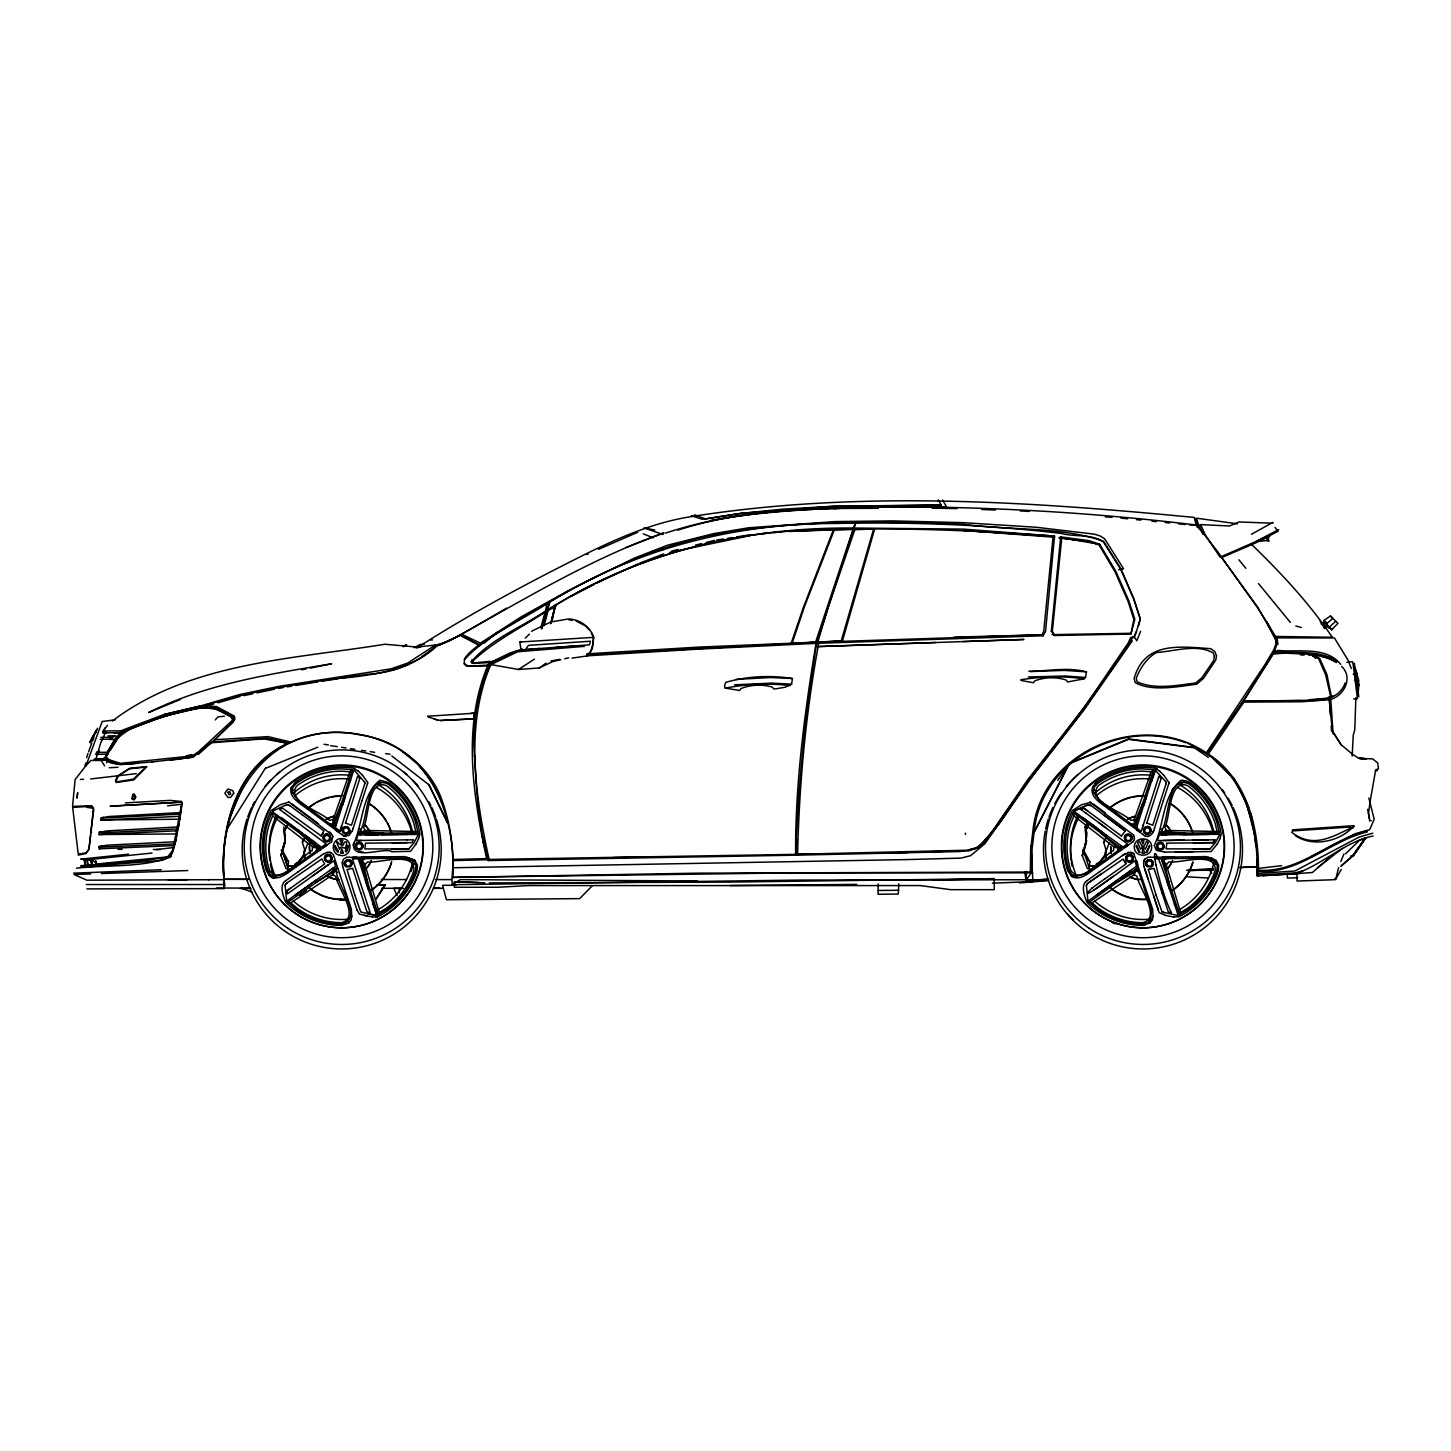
<?xml version="1.0" encoding="UTF-8"?>
<svg xmlns="http://www.w3.org/2000/svg" width="1451" height="1451" viewBox="0 0 1451 1451"><rect width="100%" height="100%" fill="white"/><g stroke="black" fill="none" stroke-linecap="round" stroke-linejoin="round"><path stroke-width="1.5" d="M339.099 830.734L335.217 827.886L335.943 825.583M1137.239 825.583L1136.822 828.122M334.51 824.966L352.321 769.701L341.692 768.867A77.701 77.538 0 0 0 296.022 783.685L292.921 787.331L292.213 792.028L297.999 800.317L333.893 826.907L334.528 820.16L333.585 822.137M1135.807 824.966L1135.825 820.16L1134.863 822.137M1257.165 870.6L1257.128 876.059L1256.856 859.355L1257.854 875.932L1299.552 873.484M1268.537 536.87L1266.85 537.614L1266.832 540.461L1268.428 540.443L1268.537 536.87L1269.679 536.525M224.923 886.053C213.333 804.453 267.982 715.96 359.939 734.913C429.587 744.254 456.376 815.825 452.857 877.71M289.039 743.275L266.603 738.142L289.039 743.275C342.672 717.03 416.709 739.484 440.451 796.055C450.3 821.719 454.798 851.265 451.986 878L452.204 884.693L800.843 880.068L1032.822 879.723L1026.038 880.576L1024.805 871.888M878.181 884.058L878.091 894.251L898.278 894.034L898.786 883.859M1032.822 879.723L1030.954 845.824M72.55 806.52L75.107 779.568L85.337 766.436M474.078 742.205C473.026 715.96 478.757 689.969 489.368 666.045L487.989 665.084L470.886 666.1L466.769 665.41L464.266 663.325M1359.732 758.456L1366.262 758.8L1358.245 758.002L1352.223 754.03L1341.25 744.798L1332.399 731.086L1329.007 698.457L1309.437 700.253L1243.072 701.232L1206.851 753.958C1245.339 778.933 1257.763 826.78 1257.128 870.201L1258.416 868.387C1258.452 825.71 1246.246 778.57 1208.357 754.067L1206.851 753.958M1026.038 880.195L1031.806 872.033L1032.042 849.706L1034.2 831.169C1041.419 760.469 1121.369 718.118 1185.848 742.767M531.501 631.239L550.709 622.026L568.538 618.942C579.638 619.359 590.267 626.632 593.677 637.352L592.298 648.688L587.691 655.852L572.02 658.119M1352.169 756.152L1353.221 735.276L1354.781 729.871L1355.869 697.695M586.875 654.691L816.84 642.194C805.758 711.969 798.104 783.921 795.638 855.183L488.207 860.552L483.346 842.596L479.211 814.827M440.524 720.476L473.788 718.88L474.187 713.058L473.842 718.825L440.451 720.512L434.266 719.134M1048.529 879.215L1026.038 880.576L1026.528 871.38M796.635 839.222L795.638 855.183L958.785 851.574L969.068 850.812L977.448 848.019L982.871 844.01L1000.7 821.738L1028.832 780.112L1083.988 709.303L1130.057 642.702L1132.451 637.461L1134.138 637.533L1136.097 632.69L1140.305 618.634L1133.757 598.447L1120.861 568.683L1103.522 541.241C1059.538 525.951 1009.551 530.812 963.718 524.283C880.34 521.09 795.964 519.658 713.566 534.73C633.706 550.981 562.045 592.824 493.576 635.375C483.528 642.521 471.502 648.289 464.483 658.808L464.266 664.159L466.75 666.263L487.989 665.936L489.368 666.898C476.236 694.884 472.101 725.917 474.531 756.588M796.617 855.129L797.597 854.24C799.265 783.576 805.795 712.749 818.745 643.265L1043.142 635.774L1045.572 631.348L1054.532 536.108C981.202 530.812 907.22 527.547 833.491 529.561C735.639 529.216 639.129 554.228 555.407 605.393L550.727 623.785L555.407 604.541M364.836 783.667L364.473 781.581M367.593 783.467L367.556 782.071M1166.114 783.667L1165.752 781.581M1168.871 783.467L1168.853 782.071M1331.492 730.923L1331.22 725.863M180.541 813.721L179.797 819.198L100.826 819.996L101.225 817.82L108.879 816.514L180.396 812.596M1358.843 684.437L1358.082 694.956M965.35 834.416L965.459 833.219M350.163 781.382L353.917 769.755L364.818 782.434M1151.459 781.382L1155.087 770.046L1165.752 781.654M90.579 835.395L89.273 847.402M77.737 792.79C77.084 797.397 76.468 802.421 77.61 792.663M1060.699 536.888L1051.322 631.276L1054.532 635.52L1130.928 634.033L1134.845 619.196L1128.824 600.787L1115.837 571.313L1099.731 544.306L1089.302 540.715L1060.699 536.888L1061.733 538.14L1089.175 541.622L1099.06 544.959L1115.093 571.93L1128.152 601.639L1133.866 619.559L1130.928 634.033M1061.733 538.14L1052.356 631.221L1054.532 635.52M293.211 866.483L288.06 865.957L288.549 861.858C276.669 838.751 281.421 854.603 288.549 861.858M1092.784 866.32L1089.356 865.957L1089.846 861.858C1077.966 838.751 1082.718 854.603 1089.846 861.858M1096.23 866.029L1096.448 863.78L1099.513 862.384L1105.082 854.693L1105.898 849.76M180.486 812.687L181.538 806.139M180.323 814.029L181.23 806.556M933.356 880.05L994.261 878.635L729.037 882.099L489.277 882.933M90.796 833.164L93.444 807.608L86.933 806.538L73.076 807.409M1151.459 781.309L1155.613 770.173M1295.326 835.613C1313.191 847.819 1341.069 841.272 1354.109 825.655L1292.333 829.845M178.31 827.016L179.561 818.817M364.836 783.594L351.487 825.22L345.483 823.062M1166.114 783.594L1152.765 825.22L1146.78 823.062M178.11 828.34L179.761 817.965M1087.289 883.677L1123.128 859.046L1125.94 864.034L1104.501 879.161M1309.364 655.435L1309.546 654.292L1311.359 654.455L1328.427 657.847L1336.353 662.581M304.601 849.76L303.803 854.693L298.235 862.384L295.17 863.78L294.934 866.029L288.06 865.957M489.368 666.898L490.601 663.47L489.277 662.563L473.334 663.47L471.194 661.837C490.42 639.365 520.982 627.449 545.54 611.071L546.773 603.816L549.566 602.274C635.012 549.004 734.46 523.321 834.797 523.503C910.539 521.834 986.48 524.536 1061.733 533.496C1075.282 537.215 1091.515 533.587 1103.522 542.057L1120.861 569.518L1133.757 599.263L1140.305 619.45L1138.509 625.707M99.593 849.107L99.176 846.513L107.41 845.171L175.571 841.743L177.131 833.327M1164.028 847.039L1162.469 842.831A3.863 3.809 -80.7 0 0 1157.88 843.249C1153.219 847.438 1162.088 853.134 1164.01 847.148M1134.41 838.497L1134.12 836.465M1134.138 839.984L1134.464 838.225M351.795 916.27L351.106 920.007L348.548 923.126M1153.092 916.27L1152.384 920.007L1149.827 923.126M80.657 865.703L142.089 860.788L167.228 857.323L172.615 850.685L181.665 804.271L167.572 805.813M175.571 841.743L176.315 837.971M1257.854 875.932L1258.416 868.387L1281.65 865.667M342.291 862.62L343.343 859.246L346.608 857.269M545.54 611.071L547.934 609.746L549.566 602.274L546.156 611.27C521.725 627.576 494.084 640.87 472.808 661.13L471.194 661.837M1143.696 862.094L1144.639 859.246L1148.213 857.269M335.09 845.534L337.829 850.558M1043.051 634.776L816.84 642.194L855.582 523.267L853.351 528.037L854.802 529.688L874.645 528.998L842.396 641.142L698.566 647.11L586.875 653.839M285.103 885.509L285.992 883.605L321.85 858.974L324.643 864.034L303.205 879.161M1086.4 885.509L1087.289 883.605M1089.356 865.957L1093.981 865.794M1195.479 519.077L1197.982 526.949L1200.648 524.609L1229.541 525.987L1239.063 521.961L1272.999 523.212M174.827 844.373L170.438 856.036L162.349 860.28L80.367 867.299M174.882 843.503L173.848 845.607L99.031 848.817M427.628 716.468L429.333 717.229M551.543 620.665L555.407 605.393L552.015 621.264M855.582 523.267L852.97 529.524L788.872 531.139M541.386 628.591L544.161 617.8M541.586 628.537L546.156 611.27L523.067 625.472M541.84 628.573L546.447 611.306L547.607 610.708M544.071 625.762L548.152 610.436L556.078 606.228M541.15 626.741L545.195 611.705M816.84 642.194L841.254 640.798L873.52 529.434M287.57 866.918L282.292 850.703L284.995 840.582M282.274 851.429L285.194 840.437L284.505 830.444L287.189 825.583M282.51 851.429L285.194 841.761M1086.491 840.437L1083.589 850.703L1088.867 866.918M1085.801 831.768C1090.626 828.122 1077.023 875.697 1085.947 843.702M791.593 684.146L792.446 678.542C770.826 674.951 746.775 676.257 725.863 682.315L724.521 685.634L725.192 688.082L739.629 690.476L740.971 688.608C750.548 684.6 762.337 684.128 772.24 687.103L773.855 689.007L776.14 688.753L785.064 687.23L791.593 684.146L771.406 683.131L734.442 684.836M285.031 841.399L280.877 855.383L286.065 868.569L288.241 869.276M280.877 855.528L285.031 841.562L284.305 830.389L287.026 825.438M1082.174 855.528L1086.327 841.399M817.874 641.723L828.448 606.518L854.802 529.688M1021.087 680.446L1033.42 682.75L1034.763 680.9C1044.412 677.037 1056.237 676.819 1066.068 679.993L1067.664 681.952L1083.988 678.868L1085.511 677.454L1086.491 671.867C1067.773 666.807 1048.057 671.214 1028.85 671.251M86.661 757.712L87.912 753.595M815.698 641.85L852.97 529.524M335.943 825.655L345.338 796.273M345.483 823.152L359.794 778.552L357.69 776.067L339.933 831.35L335.217 827.814M336.16 867.898L332.787 874.717L290.817 902.867L287.915 902.25L336.36 868.514C333.422 880.612 365.906 918.628 341.692 923.961A77.701 77.538 0 0 1 296.022 909.16L287.915 902.25M353.228 828.14L362.079 800.426M1137.239 825.655L1146.616 796.273M1142.989 825.873L1158.986 776.067L1161.09 778.625L1146.78 823.152M1137.439 867.898L1134.083 874.717L1092.095 902.867L1089.211 902.25L1137.439 867.898L1151.151 909.451L1150.969 919.462L1147.632 922.836L1142.989 923.961A77.701 77.538 0 0 1 1097.319 909.16L1089.211 902.25M1154.524 828.14L1163.376 800.426M342.454 805.378L350.598 780.039M339.933 831.35L341.692 825.873M352.375 830.806L353.228 828.068M362.079 800.499L367.593 783.377M360.283 834.887L357.962 834.905L356.166 840.564L361.861 840.51M358.47 833.4L358.669 832.783C368.554 824.839 364.165 774.471 387.381 783.685A77.701 77.538 0 0 1 415.603 822.445L418.088 832.783L358.47 833.4L365.017 830.444L415.82 831.496L418.088 832.783M1135.172 826.907L1153.599 769.701L1142.989 768.867A77.701 77.538 0 0 0 1097.319 783.685L1094.217 787.331L1093.51 792.028L1099.296 800.317L1135.172 826.907L1134.083 819.996L1151.205 771.805L1153.599 769.701M1143.733 805.378L1151.894 780.039M1143.315 824.785L1141.23 831.35L1136.514 827.814M1154.524 828.068C1153.871 832.312 1149.7 838.605 1144.785 835.722M1163.376 800.499L1168.871 783.377M1219.801 839.004L1221.216 833.98A79.206 79.043 0 0 0 1189.548 782.397L1181.205 780.239C1162.396 795.003 1164.391 824.621 1154.343 845.334M1166.731 834.815L1159.258 834.905L1157.445 840.564L1208.338 839.839M1159.766 833.4L1159.966 832.783C1169.832 824.839 1165.443 774.471 1188.659 783.685A77.701 77.538 0 0 1 1216.899 822.445L1219.384 832.783L1159.766 833.4L1166.314 830.444L1217.117 831.496L1219.384 832.783M353.046 845.262C363.131 824.603 361.081 794.876 379.926 780.239L388.251 782.47A79.206 79.043 0 0 1 419.919 833.98L418.523 839.004M353.736 843.212C350.634 861.713 384.533 846.695 391.915 851.628M349.909 771.805L333.186 819.452L329.486 820.377C321.705 811.726 284.596 801.006 297.074 785.626A75.924 75.76 0 0 1 341.692 771.152L349.909 771.805L352.321 769.701M1338.584 867.698L1335.809 879.161L1334.648 878.798M97.979 754.502L95.984 754.302L96.637 752.362L99.466 750.929M792.319 642.793L804.289 607.117L834.216 530.141M88.511 751.89L91.83 743.021M291.597 786.551C287.225 796.962 301.336 804.235 307.721 809.313M290.98 788.383L295.133 782.397A79.206 79.043 0 0 1 354.08 768.268L358.379 771.225M1092.875 786.551C1088.522 796.962 1102.633 804.235 1108.999 809.313M1134.083 819.996L1130.764 820.377C1123.001 811.726 1085.892 801.006 1098.371 785.626A75.924 75.76 0 0 1 1142.989 771.152L1151.205 771.805M230.8 815.281L242.027 788.219M490.601 663.47L492.215 661.257C464.393 723.396 475.039 795.003 489.078 859.427L488.207 860.552M92.519 741.135L93.916 737.398M470.759 713.457L474.187 713.058M487.989 665.936L489.767 661.42L491.073 662.527M85.845 766.219L102.205 721.492L115.282 719.823M95.802 732.719L97.507 728.239M1243.616 701.087L1273.162 654.056L1276.898 644.607L1276.644 640.653L1257.636 607.08L1220.799 556.513M84.92 765.602L86.008 762.9M487.989 665.084C462.107 725.99 473.08 795.765 486.593 858.611L488.207 859.699L452.912 860.606M560.775 659.679L552.885 661.529L539.21 667.986L518.569 669.473L490.946 664.612L492.07 661.71L509.7 653.095L522.106 649.431L520.963 649.522L519.821 642.031L593.677 637.352M108.063 735.875L115.681 735.766L112.362 737.344L111.618 739.212L100.21 739.339M1340.815 861.531L1343.989 853.95M93.59 736.491L95.693 731.177M103.021 732.574L104.853 727.985M1140.595 631.258L1136.804 640.798L1134.138 636.717L1132.451 636.644L1130.057 641.868C1086.908 708.324 1034.998 768.25 990.833 833.944M1199.034 526.423L1199.27 525.371L1202.915 534.149M797.597 854.24L966.33 850.232L975.979 848.309L981.982 843.611L993.79 829.283L1027.798 779.622L1083.571 708.451L1128.352 642.739L1130.746 637.388M304.257 852.19L307.902 843.176M334.528 820.16L332.95 824.059L329.957 824.005M1105.553 852.19L1109.199 843.176M1135.825 820.16L1134.247 824.059L1131.254 824.005M1134.138 636.717L1136.097 631.874M118.964 734.714C108.698 741.951 111.02 764.351 94.442 759.127L104.508 759.816L107.846 753.214C97.707 767.851 131.569 763.897 138.045 763.226M334.764 819.434L341.692 802.584M1136.06 819.434L1142.989 802.584M271.863 812.633L267.8 822.445A77.701 77.538 0 0 0 267.8 870.382L270.303 874.445L274.565 876.585L284.215 873.683L320.091 848.218L271.863 812.633L272.643 815.897L269.505 823.497A75.924 75.76 0 0 0 269.505 870.328C280.188 886.851 301.717 855.31 312.237 850.576L312.473 846.804L272.643 815.897M1073.16 812.633L1069.079 822.445A77.701 77.538 0 0 0 1069.079 870.382L1071.6 874.445L1075.844 876.585L1085.493 873.683L1121.387 848.218L1073.16 812.633L1073.94 815.897L1070.784 823.497A75.924 75.76 0 0 0 1070.784 870.328C1081.485 886.851 1102.996 855.31 1113.534 850.576L1113.769 846.804L1073.94 815.897M339.498 848.944C332.787 833.6 339.607 847.457 343.379 844.954C343.27 841.526 347.75 840.347 346.553 843.92C345.03 853.17 342.291 843.194 339.534 848.853M104.817 759.29L112.688 743.039L118.909 734.823M1341.268 869.53L1335.392 879.669L1297.067 881.047L1296.813 872.994M178.255 826.907L107.156 830.897L99.248 832.275L99.067 834.561L177.294 833.926L176.804 830.788L178.074 828.34M89.037 848.908L86.062 852.807L78.463 854.331L82.707 853.533M105.306 759.363L104.835 758.51C111.927 736.256 133.202 725.609 154.132 719.533C178.818 713.094 208.871 698.765 231.707 717.139L232.668 719.442L231.416 721.31L198.388 751.836L192.203 755.898L120.633 763.353L104.817 758.51L106.83 757.64M1143.932 860.878L1144.639 859.318M316.173 851.011L317.062 848.273L313.833 845.57L318.458 847.021M1117.47 851.011L1118.34 848.273L1115.112 845.57L1119.755 847.021M378.294 914.71L387.381 909.16A77.701 77.538 0 0 0 415.603 870.382L415.965 865.612L413.771 861.422L404.23 858.176L359.866 858.738L378.294 914.71L379.291 912.498L386.311 908.199A75.924 75.76 0 0 0 413.898 870.328C414.968 850.558 378.693 863.671 367.448 861.948L365.017 864.905L379.291 912.498M1179.59 914.71L1188.659 909.16A77.701 77.538 0 0 0 1216.899 870.382L1217.244 865.612L1215.067 861.422L1205.527 858.176L1161.163 858.738L1179.59 914.71L1180.588 912.498L1187.607 908.199A75.924 75.76 0 0 0 1215.194 870.328C1216.246 850.558 1179.989 863.671 1168.744 861.948L1166.314 864.905L1180.588 912.498M117.458 775.922L115.5 780.747L116.171 782.524L133.692 779.949L146.859 766.708L129.665 768.214L117.966 775.85M285.72 880.648C278.846 884.91 283.38 896.881 285.684 902.304A79.206 79.043 0 0 0 341.692 925.375L348.548 923.054M106.558 762.827L108.517 758.927M415.893 844.21L418.523 838.932M1217.189 844.21L1219.801 838.932M213.66 704.025L163.872 716.177L120.451 732.628L108.771 751.509M352.375 830.734L349.038 835.431L343.742 835.976L345.791 836.538M1152.674 832.693L1153.654 830.734M1208.447 757.476L1193.756 747.374L1128.552 738.958L1069.351 763.353L1034.019 832.439L1069.387 763.698L1128.552 739.339L1193.756 747.718M93.209 735.766L89.871 742.241L96.383 730.143M90.162 742.839L96.401 730.76M1162.142 893.181L1153.944 868.369L1148.321 869.494L1156.139 895.231M1132.324 640.78L1084.405 709.321L1029.884 779.767L984.921 843.738L970.61 855.673L960.979 858.103L907.727 859.572L453.002 867.752M299.432 861.386L303.966 855.111L304.783 850.086L302.334 842.179L304.202 838.696M304.384 838.805L302.334 842.179M1100.71 861.386L1105.245 855.111L1106.079 850.086L1103.612 842.179L1105.499 838.696M1103.758 842.36L1105.662 838.805M110.385 750.167L120.233 734.768L123.426 733.081M1086.491 841.761L1085.602 830.389L1088.323 825.438M1088.468 825.583L1085.62 830.516M1345.131 682.949C1339.908 698.022 1323.548 701.214 1309.437 700.253M953.851 637.134L1041.818 634.831L1043.722 631.421L1053.1 536.525L963.518 530.413M506.635 608.15L461.128 634.631L445.983 642.049L437.549 644.607L436.751 646.021C410.615 670.435 374.666 674.878 340.622 678.361M284.342 830.516L286.446 826.816L284.505 830.444M105.796 731.884L100.627 743.057L96.002 758.982L103.021 758.8M1349.974 827.034L1292.605 830.933L1291.789 832.348C1314.134 849.597 1333.433 835.74 1353.964 826.707M1332.925 618.307L1330.422 616.004L1323.729 620.629L1331.619 629.897L1332.308 628.736L1328.59 628.011M1216.682 739.756L1243.072 701.232L1274.051 651.771C1294.782 653.857 1319.285 648.942 1337.169 661.71M1266.251 664.866L1274.903 650.32L1275.538 652.079L1277.388 650.411C1298.137 652.46 1326.268 646.003 1340.688 664.377M290.817 902.867L297.074 908.199A75.924 75.76 0 0 0 341.692 922.673C360.737 917.685 337.358 887.504 335.707 876.277L332.787 874.717M1092.095 902.867L1098.371 908.199A75.924 75.76 0 0 0 1142.989 922.673C1162.033 917.685 1138.654 887.504 1137.004 876.277L1134.083 874.717M1189.548 524.972L1196.875 525.099L1217.697 551.688L1256.602 606.373L1266.632 621.899L1275.665 639.909L1275.882 643.954L1273.833 649.722L1265.091 664.395L1206.343 752.815L1206.869 754.012M1258.47 541.368L1268.428 540.443M1131.2 840.129C1135.68 833.926 1122.439 831.35 1124.743 839.041A3.863 3.827 89.4 0 0 1128.66 841.489L1130.492 840.8M407.042 839.911L413.644 839.821L411.921 842.668L365.507 843.158L364.836 848.926L407.368 848.944M1208.647 848.944L1166.132 848.853L1166.804 843.158L1213.199 842.668L1214.922 839.821L1193.103 840.056M1213.199 842.668L1214.922 839.821M1172.118 790.106L1173.333 788.165M226.864 829.41L265.533 767.96M1327.411 625.145L1325.67 627.848L1328.463 626.342L1323.874 624.692M331.699 841.743L332.823 836.465M1132.995 841.743L1133.811 840.401M1087.271 823.533L1085.076 826.87L1086.327 841.562M1085.076 827.034L1087.271 823.678M384.805 884.802L376.027 899.058L385.404 885.019L378.221 884.91M473.897 713.239L427.682 716.25M272.48 876.096L273.26 874.935M1073.776 876.096L1074.556 874.935M415.893 844.137L410.542 851.356L391.915 851.701M1217.189 844.137L1211.023 851.556L1175.31 851.973M107.7 751.963L116.552 739.303M1208.357 754.067L1243.852 702.121L1301.855 701.758L1330.005 699.654M1057.761 780.348L1069.351 763.353M1353.184 856.09L1365.844 837.826L1359.551 840.256L1345.549 853.823M464.483 659.661C486.829 635.139 519.113 621.59 546.773 603.816L548.224 603.58M1352.912 856.09L1365.844 837.826L1362.743 839.131M333.585 872.015L331.644 873.067L334.51 869.076M360.283 834.96L418.468 834.343L414.061 842.723L408.692 848.998M1134.863 872.015L1132.941 873.067L1135.807 869.076M106.431 732.882L103.239 732.918L103.221 730.959L107.501 725.3M279.644 809.531L282.655 808.243L321.143 835.867L323.954 830.915L302.407 814.863M1092.875 786.623L1096.43 782.397A79.206 79.043 0 0 1 1155.377 768.268L1159.657 771.225M321.143 835.939L322.974 833.364M1146.707 860.661C1142.354 865.032 1151.423 870.201 1153.037 864.234A3.863 3.773 -22.8 0 0 1151.278 860.044L1147.487 860.062M1199.106 528.654L1197.927 526.568L1203.314 533.714M285.466 884.294L287.062 882.915M988.185 837.027L979.262 845.86M286.953 901.017L296.53 894.052M1088.25 901.017L1097.808 894.052M340.931 898.931L339.915 900.073L346.698 899.874M215.274 719.932L218.013 716.867L224.47 716.214M85.881 765.747L90.96 760.433L101.244 760.524L104.617 765.856M1099.731 544.306L1059.466 537.432M1331.619 629.897L1337.913 623.331L1330.422 616.004M455.904 885.237L442.573 885.328L446.436 899.729L579.656 898.622L592.262 885.799M151.902 761.975L193.074 757.132L212.572 741.806L232.541 721.999L233.937 719.841L233.357 717.284L216.634 708.469L200.619 707.762L163.872 716.141L120.451 732.628L103.239 732.918M212.572 741.806L233.194 721.963L234.899 719.206L234.427 716.141L216.525 706.564L204.156 705.748L200.619 707.762M525.28 638.114L529.397 634.16M1329.225 627.249L1335.718 621.264M198.388 754.393L211.102 742.785L263.882 738.849L288.15 743.438C236.567 767.271 219.827 828.448 224.053 880.902C219.464 828.938 235.479 767.924 286.518 743.946M587.419 654.691L590.539 651.952L593.114 643.863L593.441 637.424L591.5 633.017M1147.324 851.755L1149.7 846.259A5.713 5.26 74 0 0 1149.555 845.353L1146 852.589L1147.288 851.773M447.652 641.723C518.333 603.09 587.437 559.886 663.851 532.843M1341.54 865.503L1352.332 856.09L1365.264 837.952L1352.713 856.09L1340.742 866.447M1317.472 867.698L1342.465 848.418M1329.388 857.795L1312.321 872.541L1262.878 875.678M413.571 864.379L415.167 863M1214.868 864.379L1216.464 863M480.898 644.498L478.848 645.985M1095.052 783.649L1096.43 782.47M1326.305 623.948L1332.689 618.525M483.909 643.337L497.221 632.255M112.235 721.074C189.591 662.4 292.358 659.226 384.896 644.244L417.036 647.055L435.427 645.06L436.751 646.021L460.584 635.193L479.61 644.752M1269.407 535.492L1270.405 534.82M437.549 644.607L435.971 646.366C417.471 662.998 393.838 672.774 368.953 674.135C313.561 681.825 257.625 688.59 204.156 705.748M323.664 847.511L331.463 841.852M299.631 895.231L306.306 890.406M1124.96 847.511L1132.741 841.852M303.205 879.088L287.117 890.678L290.871 887.903M1087.017 880.648C1080.161 884.947 1084.659 896.881 1086.98 902.304A79.206 79.043 0 0 0 1142.989 925.375L1149.827 923.054M1092.168 887.903C1069.804 909.723 1135.027 860.08 1135.135 860.806L1136.623 866.573M435.427 645.06L407.604 663.089L390.972 668.857L278.066 686.523L239.215 694.666L200.673 705.93L163.999 714.527L120.687 730.832L103.221 730.959M295.678 867.245C288.84 871.906 280.968 879.796 271.845 877.474L270.702 876.549M326.765 845.226L319.42 850.54M285.72 880.721L298.054 871.833M296.53 894.124L335.653 866.283L333.839 860.806L287.352 893.925L287.117 890.606M1273.162 654.056L1284.461 653.113L1309.546 654.292L1318.506 658.391L1325.634 674.715L1330.549 696.045L1327.574 698.167L1308.53 699.817M1308.621 654.963L1309.546 654.292M1123.02 847.058L1105.753 834.633M1096.956 867.245C1090.245 871.761 1078.982 882.843 1070.512 875.425M1128.062 845.226L1120.716 850.54M1087.017 880.721L1099.35 871.833M1088.359 882.915L1100.692 874.101M1092.168 887.976L1104.501 879.088M1093.963 890.08L1113.352 876.223M1097.808 894.124L1136.822 865.993M321.233 855.546L323.5 853.877M295.369 894.959L316.735 879.759M1124.779 853.877L1099.35 871.924M1122.53 855.546L1128.932 852.336M1096.666 894.959L1118.014 879.759M329.595 870.654L333.766 867.698M319.71 850.268L295.678 867.317M298.054 871.924L321.233 855.473M312.074 876.223L328.379 864.705M1096.956 867.317L1121.006 850.268M1119.972 878.363L1130.891 870.654M539.21 667.986L546.048 663.18M518.569 669.473L534.403 659.135M421.461 656.977L435.064 647.164L433.795 646.076M471.666 663.034L489.767 661.42M461.636 634.268L480.444 643.101L521.399 616.711L570.352 589.541L634.232 558.163L667.188 545.304L714.019 533.551L748.589 527.783L834.797 521.58L892.528 520.891L962.829 522.632L1036.359 527.275L1094.489 534.168L1100.13 535.945L1104.592 538.738L1123.437 568.52M417.58 647.436C471.865 612.739 528.835 582.413 586.44 553.665C619.94 537.251 654.147 522.36 691.293 516.61C857.704 490.202 1027.453 501.375 1194.336 517.445L1196.186 525.625M403.378 646.801L406.625 644.716L403.07 646.33M331.644 873.067L335.217 870.818L337.648 872.45M452.204 884.693L460.33 879.614L697.423 880.975M1132.941 873.067L1136.514 870.818L1138.944 872.45M364.727 858.684L362.333 860.57L363.349 864.651L360.501 860.643M1166.005 858.684L1163.611 860.57L1164.645 864.651L1161.779 860.643M555.407 605.393L548.405 609.692L554.59 606.028M1272.926 522.36L1251.433 534.276M315.719 882.371L331.028 873.502M1116.998 882.371L1132.306 873.502M1278.694 529.579L1255.895 541.531L1220.073 557.166L1205.309 534.966L1200.648 524.609M460.584 635.193L438.583 645.314M414.152 647.726L420.155 644.48L424.218 644.298M1294.836 873.919C1322.46 864.905 1344.424 841.87 1373.081 835.994M547.934 609.746C639.039 551.706 746.159 527.094 853.351 528.037M490.946 664.612L517.771 651.735L584.336 646.384M570.969 596.452L594.311 584.318M491.798 662.4L517.372 650.647L539.5 648.524M1311.523 856.543L1355.252 833.726L1369.726 829.646L1374.188 819.289L1368.855 798.032M323.5 853.95L327.636 852.336M273.006 810.819L272.77 812.034L315.393 842.813M273.006 810.891L285.176 805.396M1074.302 810.891L1086.473 805.396M1278.258 531.139L1255.804 542.874L1221.325 557.728M598.447 549.367L637.66 532.281M596.252 583.32L637.823 563.931M1324.273 622.533L1321.226 623.948L1326.885 622.642L1323.729 620.629M1257.019 541.132L1267.684 536.29M1258.343 541.477L1266.85 537.614M408.348 664.631L391.915 670.435M1244.359 547.136L1246.373 546.283M415.82 831.496L413.898 823.497A75.924 75.76 0 0 0 386.311 785.626C367.756 778.516 369.062 817.221 363.602 827.396L365.017 830.444M1217.117 831.496L1215.194 823.497A75.924 75.76 0 0 0 1187.607 785.626C1169.053 778.516 1170.34 817.221 1164.881 827.396L1166.314 830.444M372.49 916.959L377.659 916.76A79.206 79.043 0 0 0 417.017 870.763L417.453 865.322L414.732 860.171L404.43 856.616L349.129 857.341M375.918 917.558L377.659 916.832M180.577 699.4L148.601 712.532C205.661 684.11 269.378 674.08 331.68 663.778L310.224 668.113M265.533 768.323L317.769 747.192M1333.451 695.863L1328.644 697.804L1331.274 695.954L1326.903 674.479L1319.685 658.464L1311.359 654.455L1315.676 658.446M1080.922 809.531L1083.951 808.243L1121.423 836.03M86.879 888.901L224.034 888.611L223.708 879.669L86.915 880.195L74.146 874.518L90.633 873.955M626.233 547.444L663.724 532.989M639.8 563.151L663.615 553.901M438.601 645.296L445.983 642.43M1329.043 698.511L1330.748 699.4C1344.043 695.628 1353.438 677.653 1341.667 666.408M285.176 805.468L286.99 804.743M1088.268 804.743L1073.776 811.145L1105.753 834.706M171.345 856.507L97.126 863.962L91.359 859.355L152.01 853.043M969.068 849.978L977.448 847.203M144.32 723.033L168.497 715.089M360.846 893.181L352.666 868.369L347.025 869.566L354.842 895.231M1148.321 869.566L1150.135 868.986M360.501 833.382L365.144 831.949L362.95 831.659M1161.779 833.382L1166.423 831.949L1164.246 831.659M677.798 530.195C746.939 507.65 820.885 509.337 892.746 506.744C994.37 506.889 1095.977 512.765 1196.875 525.099M665.556 533.097C755.082 503.443 851.175 507.197 944.293 507.07L946.415 506.599L942.588 500.015M218.013 702.774L239.741 696.553M1377.38 770.463L1375.294 771.043M340.078 840.401L341.692 844.119L342.853 840.31A7.346 6.348 3.9 0 0 341.946 840.22L341.692 840.22A8.253 7.11 -3.8 0 0 340.695 840.292L340.568 840.292M1141.357 840.401L1142.989 844.119L1144.023 840.292A7.346 6.348 3.9 0 0 1143.243 840.22L1142.989 840.22A8.253 7.11 -3.8 0 0 1141.973 840.292L1141.864 840.292M163.999 714.527L200.673 705.93M78.136 855.129L85.79 853.605L88.765 849.778L93.753 809.549L91.903 805.758L74.146 806.303M1302.944 870.854L1295.453 872.831L1258.307 875.062M586.476 554.518L588.145 554.082M409.472 848.726L392.115 849.143M1209.971 848.998L1215.358 842.65L1219.747 834.271L1180.207 834.706M671.722 551.054L678.161 549.457M695.355 545.177L701.794 543.563M706.093 542.493L714.672 540.371M186.163 755.935L191.895 754.52M564.729 658.754L568.665 657.829M98.795 847.166L174.247 843.974M343.397 853.079L341.692 848.599L340.604 853.206A5.84 5.623 5.7 0 0 341.366 853.279L341.692 853.279A6.566 6.312 -5.6 0 0 342.545 853.261M1144.694 853.079L1142.989 848.599L1141.901 853.206A5.84 5.623 5.7 0 0 1142.662 853.279L1142.989 853.279A6.566 6.312 -5.6 0 0 1143.841 853.261M416.183 647.998L420.264 647.055M725.192 688.082C746.413 684.201 768.722 682.895 790.106 685.616M244.058 695.628L252.71 693.814M257.027 692.889L274.312 689.243M669.582 552.432L749.532 535.745M301.645 669.836L305.925 668.965M1020.869 679.703C1041.582 676.656 1063.293 675.713 1083.988 678.868M550.89 660.967L559.669 659.371M156.109 849.56L172.524 847.692M278.628 688.336L282.999 687.611M287.352 686.867L291.742 686.142M296.095 685.416L317.715 681.861M99.176 846.513L106.558 846.06M1372.809 833.182L1359.115 837.064L1294.891 870.999L1258.652 873.357L1257.219 871.253C1298.845 874.645 1329.189 841.036 1367.277 831.949M716.848 540.026L723.396 538.992M727.749 538.303L732.102 537.614M736.473 536.924L749.532 534.857M652.442 551.199L663.542 549.439M101.225 817.82L103.583 817.439M710.609 520.401C766.273 510.661 822.917 508.122 879.324 507.306L833.436 508.485L878.308 508.322M321.868 681.226L338.428 678.669M1354.781 679.939L1358.499 679.376L1354.599 667.206L1358.771 685.398L1358.553 680.084M1121.478 836.084L1125.25 830.915L1103.703 814.863M1354.853 680.646L1358.626 680.12M136.43 773.619L90.633 778.969M1118.612 569.699L1122.983 569.118M1353.239 674.316L1357.175 673.808L1354.853 667.623M1148.485 836.266L1147.07 836.538M1346.873 662.418L1352.532 661.71L1353.239 665.084L1357.447 698.566L1353.638 699.001M1258.489 870.201C1299.606 872.976 1329.37 839.712 1367.096 830.879M128.522 854.186L80.748 859.137L85.482 858.792M330.882 852.626L327.092 852.462M1133.811 853.787L1128.388 852.462M286.99 804.815L288.259 804.779M1088.268 804.815L1090.3 805.015L1125.25 830.988M170.257 760.27L192.167 757.295L211.665 741.969L265.696 738.305L288.042 743.402M992.411 883.151L1033.003 881.573M1037.501 881.138L1048.71 880.013M152.845 761.811L119.671 764.713L104.508 759.816L94.061 759.834M758.274 534.041L767.017 533.206M773.583 532.59L782.325 531.755M735.929 679.413L770.354 677.526L792.446 678.542M577.298 645.84L525.57 649.449L528.472 645.35L590.357 641.233L589.505 644.824L555.352 647.509M86.77 866.882L96.056 866.138M1019.545 882.915L1048.42 880.594M1142.989 925.375L1144.803 925.23M1029.92 671.595L1064.345 670.38L1086.491 671.867M215.111 739.684L268.145 736.618L290.962 742.096M1369.399 820.776L1371.304 820.649M1186.61 870.292L1213.417 868.569M1051.322 631.276L1052.356 631.221M125.366 802.875L170.075 800.39L181.429 801.478L182.173 803.292L178.074 829.138L173.104 851.138L170.093 857.251C141.436 867.916 107.265 864.723 76.486 868.188M795.638 854.367L824.204 853.913M586.893 655.834L698.62 649.123L816.296 643.355L817.548 644.298M1188.024 870.818L1212.782 869.33M1239.771 867.698L1257.781 866.61L1240.043 867.372M1026.038 880.576L1048.293 879.215M109.278 767.742L117.966 767.253M103.166 818.019L180.015 814.138M94.115 859.591L84.176 860.044M1309.419 700.18L1321.226 699.563M101.026 832.91L177.784 828.884M1350.79 855.999L1353.511 855.854M1028.306 676.982L1065.288 676.003L1085.511 677.454M789.108 531.501L833.491 529.561L803.237 607.806L791.194 643.246L816.188 642.249L817.475 643.373L818.636 642.158L818.745 643.265M180.033 816.296L100.826 819.996M109.677 831.822L99.248 832.275M80.422 779.441L83.578 779.314M176.804 830.788L99.067 834.561M101.352 873.52L187.759 870.546M161.188 869.729L73.566 873.176M935.641 642.521L817.947 646.584L1023.898 639.474L962.793 641.596M1300.858 700.597L1243.035 701.159M929.873 851.791L952.11 850.993M240.249 888.52L250.86 888.465M1297.666 877.71L1287.436 878.091L1287.327 874.318M120.451 732.628L113.795 732.791M520.963 649.522L523.575 649.449M452.549 859.518L486.593 858.611M886.126 507.125L899.33 507.106M888.103 507.125L941.971 507.125L941.064 505.184L832.439 506.435L740.518 513.364L702.357 519.295L691.293 515.74M397.139 895.72L393.801 888.32L403.541 888.393M1325.416 626.397L1328.463 626.342M1051.993 634.631L1130.275 633.307M103.819 758.22L107.102 758.166M103.801 758.782L106.322 758.746M489.078 859.427L799.41 854.294M613.41 857.541L656.07 856.815M365.434 834.887L378.929 834.706M1180.207 834.633L1161.58 834.96M1184.361 840.111L1163.158 840.51M391.135 856.743L361.426 857.178M869.312 853.188L907.637 852.571M1164.554 852.136L1193.212 851.628M1173.786 916.959L1178.938 916.76A79.206 79.043 0 0 0 1218.314 870.763L1218.731 865.322L1216.011 860.171L1205.708 856.616L1150.425 857.341M430.494 639.927L432.471 639.909M100.881 737.398L112.362 737.344M109.442 739.448L113.45 739.393L111.618 739.212M96.637 752.362L108.136 752.307L107.392 754.175L95.984 754.302M1162.723 857.178L1174.512 857.015M376.607 885.128L385.404 885.019M1291.807 700.906L1270.967 701.033M320.091 848.218L312.872 847.348M1121.387 848.218L1114.15 847.348M381.341 834.67L407.749 834.379M356.166 840.492L407.042 839.839M1182.638 834.67L1209.028 834.379M363.276 852.063L358.343 851.773M352.702 857.323L356.547 857.287M1164.554 852.063L1156.393 850.395L1154.252 845.552M1153.998 857.323L1157.825 857.287M392.024 842.741L407.259 842.596M1193.321 842.813L1213.199 842.596M1193.411 849.143L1209.971 848.926M357.835 858.756L352.393 858.811L370.168 912.697L366.994 911.845L360.846 893.109M1192.432 856.815L1205.708 856.689M1162.142 893.109L1168.291 911.917L1171.447 912.697C1158.678 888.955 1141.756 807.028 1169.633 889.372M1154.724 858.792L1159.512 858.756M730.071 885.527L856.725 884.385M878.181 890.461L898.786 890.279M1269.19 540.915L1268.138 540.915M352.393 858.738L353.427 858.72M187.197 879.669L168.08 879.741M932.141 508.122L956.916 508.594M406.316 834.307L418.142 834.343M346.916 857.341L349.129 857.269M1150.425 857.269L1147.904 857.341M1030.972 851.81L1031.806 872.033L697.822 873.157L452.803 877.383L800.208 872.776L1032.677 872.831M433.468 887.976L439.907 887.976M1251.723 544.542C1281.16 573.072 1309.31 603.217 1332.308 637.279L1275.266 636.427L1276.989 637.86L1277.932 644.262M1188.569 870.292L1213.326 870.292M208.309 879.651L209.289 879.651M86.28 884.53L223.708 884.53L224.034 888.611M248.321 879.324L223.508 879.288L248.393 879.324M381.395 879.506L406.534 879.542M435.518 879.578L451.37 879.596M216.562 888.012L250.515 888.085M381.813 888.284L402.199 888.32M433.885 888.375L442.954 888.393M854.585 528.037L963.138 529.107L1054.532 536.108M117.966 849.343L122.084 849.361M153.425 849.488L160.39 849.597M1129.078 641.542L1130.71 641.578M519.821 642.031L521.163 642.049M932.34 507.832L943.35 508.086M1182.638 780.275L1187.988 781.527M86.679 807.355L93.1 808.189M1331.383 637.243L1332.308 637.279M484.924 882.807L454.399 881.936L454.381 887.25L498.001 887.25L528.708 885.582L920.406 885.582L950.641 889.663L994.261 889.663L994.261 878.635M1208.357 878.018L1187.408 876.821M454.381 881.718L478.358 882.426M471.793 659.879L473.389 659.933M91.758 859.863L87.114 859.699L87.876 865.122L92.411 864.723L87.894 865.159L87.114 859.699L91.776 859.863L92.211 863.109M84.992 859.863L88.058 859.971L84.974 859.826L85.663 865.159M981.801 509.519L995.368 510.008M1020.253 510.952L1029.267 511.423M1359.17 758.401L1372.7 758.873L1377.761 763.045L1378.45 768.867L1375.729 769.719L1370.343 800.19L1368.529 813.285L1369.563 819.398L1367.658 809.386M1359.641 758.51L1366.262 758.8M1167.184 831.949L1185.032 833.055M365.906 831.949L383.735 833.055M963.518 530.395L1054.587 537.233M654.8 530.068L644.099 527.892L663.107 534.548M1300.404 654.818L1304.123 655.072M1166.423 831.949L1162.215 831.659L1161.253 828.739M365.144 831.949L360.936 831.659L359.975 828.739M1105.372 516.882L1112.083 517.354M205.897 707.689L216.634 708.469L233.357 717.284M1120.988 518.116L1127.608 518.787M1136.459 519.676L1140.885 520.111M1151.949 521.217L1156.374 521.653M1165.207 522.541L1169.633 522.977M1178.484 523.865L1185.122 524.518M1130.166 852.263L1132.179 852.553M328.887 852.263L330.592 852.462M1058.922 537.777L1089.175 541.586M1324.527 628.609L1320.102 621.046M1237.485 523.829L1196.458 518.188L1198.943 526.205M1089.701 802.022L1133.376 834.905M1089.121 804.725L1091.37 805.867M288.876 802.095L280.351 804.706L271.119 810.529A79.206 79.043 0 0 0 266.367 870.763L269.233 875.497M324.045 744.29L328.452 744.943M385.658 753.595L390.047 754.248M330.647 745.651L337.249 746.648M341.638 747.319L346.045 747.972M350.453 748.643L354.842 749.315M361.444 750.312L365.852 750.965M370.241 751.636L374.648 752.307M1173.786 917.032L1165.461 915.363M339.824 855.274C351.904 858.484 353.99 838.079 341.692 838.642C331.862 837.989 329.957 853.678 339.734 855.256M357.055 910.085L359.449 914.112L372.49 917.032M1313.717 653.657L1333.215 658.536M568.81 619.74L572.42 620.339M1177.632 915.436L1162.723 912.153M367.593 913.894L376.915 915.545L361.444 912.153M1332.399 731.086L1341.014 744.78M271.845 877.474L274.475 878.018M1349.702 827.487L1352.949 828.249M1155.377 768.341L1157.209 768.794M1207.921 857.16L1212.728 858.375M406.625 857.233L414.732 860.243M1320.882 655.888L1334.648 660.858M1295.816 625.998L1301.329 627.485M437.513 720.004L429.188 717.229M364.165 915.363L366.74 916.089M1164.573 912.752L1161.997 911.736M1165.461 915.436L1159.131 912.588L1143.914 866.392M841.254 640.798L842.396 641.142M1089.538 869.113L1087.343 868.569L1082.174 855.383M643.246 533.823L653.24 537.868M242.117 888.465L252.093 892.202M104.835 758.51L111.401 761.086M1093.31 789.906L1095.124 790.614M292.032 789.906L293.846 790.614M1090.952 802.33L1081.648 804.706L1072.416 810.529A79.206 79.043 0 0 0 1067.664 870.763L1071.999 876.622M288.876 802.022L332.079 834.905M288.259 804.706L290.073 805.867M576.011 620.919L585.515 625.943L589.106 629.698M461.472 636.1L478.848 645.151M1206.343 752.815C1140.994 708.687 1040.149 751.273 1032.822 831.695L1030.627 849.96L1030.391 871.398M231.707 717.139L215.056 708.523L225.068 712.876L231.707 717.157L232.668 719.442M1188.043 743.293L1210.08 755.88M1132.179 852.626L1133.431 853.242M330.882 852.553L333.476 854.947L338.047 868.913M1148.557 920.533L1149.881 921.276M347.261 920.533L348.585 921.276M1275.266 636.39L1276.989 637.86L1334.43 637.968L1348.142 660.35L1351.28 668.439M694.521 514.833L705.694 518.932L740.119 513.509L782.27 509.192L831.985 506.29L941.1 504.948L938.325 499.996M1041.818 634.831L1043.142 635.774M1137.004 830.099L1142.989 834.488M335.707 830.099L341.692 834.488M1142.989 834.416L1144.785 835.794M1083.951 808.316L1087.706 811.055M1080.922 809.458L1086.255 813.412M341.692 834.416L343.488 835.794M279.644 809.458L284.976 813.412M1140.105 832.312L1108.999 809.241M338.809 832.312L307.721 809.241M1093.038 803.854L1105.372 812.923M1086.255 813.34L1127.427 843.902L1122.711 847.203L1120.843 845.806M1083.589 818.237L1096.23 827.542M291.742 803.854L318.549 823.769M290.073 805.795L302.407 814.954M284.976 813.34L297.31 822.481M297.31 822.409L326.149 843.902L321.433 847.203L304.474 834.633M1082.446 817.475L1103.794 833.237M281.149 817.475L302.515 833.237M1161.163 858.738L1166.314 864.252M359.866 858.738L365.017 864.252M1098.588 822.409L1105.662 827.669M1138.69 851.773L1139.996 852.589L1136.623 845.334M269.233 875.425L270.702 876.622M391.806 755.989L428.789 784.701L447.615 823.08M401.038 750.566L417.979 764.151L431.636 781.001L439.889 796.291M1213.308 758.692L1229.904 775.16M1138.672 851.755L1136.26 846.495A5.895 5.405 -74 0 1 1136.369 845.57M1100.946 833.055L1114.495 845.117M299.668 833.055L313.198 845.117M1115.112 845.57L1116.708 847.076M313.833 845.57L315.411 847.076M1156.139 895.158L1161.997 911.808M360.7 911.808L354.842 895.158M1159.657 771.152L1163.793 775.324M358.379 771.152L362.514 775.324M1290.374 622.425L1258.507 583.574M329.504 831.913L331.046 833.454M1239.317 788.528L1246.463 802.657L1254.371 834.017M1148.158 842.578L1146.598 841.199L1144.095 846.133L1141.864 846.133L1139.361 841.199L1137.566 842.886L1140.667 849.234L1142.989 846.513L1145.311 849.234L1148.194 842.596M1238.864 559.778L1245.883 568.284M1133.811 853.714L1152.638 909.16L1153.092 916.343M1274.994 527.402L1277.315 530.34M1163.793 775.251L1168.944 782.615M362.514 775.251L367.556 782.143M1124.271 860.588L1126.085 863.091M1209.735 870.292L1211.712 873.448M1143.914 831.768C1150.026 840.22 1154.561 822.608 1144.984 827.27A3.863 3.845 7.4 0 0 1143.914 831.768M1178.103 915.2L1174.458 903.991M373.179 903.991L376.915 915.545M1266.886 621.826L1275.719 637.062M1233.513 777.663L1248.658 807.554M428.789 784.356L447.579 822.717M1133.594 835.323L1134.12 836.538M332.297 835.323L332.823 836.538M337.757 850.395C340.223 855.183 333.857 849.125 334.981 846.495A5.895 5.405 -74 0 1 335.072 845.57M1088.867 866.791L1090.481 870.763M289.184 870.763L282.292 850.703M1245.647 801.641L1251.433 819.198M1144.785 869.004L1148.104 879.052M368.336 889.372L358.234 858.684M333.893 826.907L332.787 819.996M338.047 868.841L351.342 909.16L351.795 916.343M1166.749 880.63L1174.893 905.406M1155.449 864.161L1155.776 865.159M1153.636 895.829L1158.351 910.158M1136.641 860.643L1137.838 864.324M365.452 880.63L373.614 905.406M342.636 866.392L357.055 910.158M373.179 904.064L376.807 915.128M1196.984 524.827L1195.969 521.381L1197.329 527.33M488.026 858.829L482.294 835.177M1355.796 674.933L1357.483 681.118L1357.882 693.215L1357.519 688.681M472.808 661.13L473.08 662.109M1164.881 865.376L1168.962 882.371M363.584 865.376L367.683 882.371M1164.246 862.493L1164.645 864.651M362.95 862.493L363.349 864.651M1251.034 813.685L1254.408 833.491M1143.914 866.465L1143.588 862.547M342.636 866.465L342.291 862.547M1181.495 781.817L1181.84 784.102M380.216 781.817L380.561 784.102M181.429 801.478L181.629 802.929M1087.996 901.216L1086.4 885.436M795.62 854.095C795.202 783.25 804.706 711.988 816.188 642.249M286.699 901.216L285.103 885.436M1356.014 676.529L1357.084 684.4M1354.327 663.325L1358.807 696.752M72.768 808.207L78.154 853.533M1254.371 833.6L1255.859 846.604M476.744 791.031L479.211 815.68M1105.553 852.045L1106.152 858.031M304.257 852.045L304.855 858.031M1329.751 706.474L1330.44 714.871M1330.748 699.4L1333.143 733.988M283.779 826.87L285.031 841.562M474.531 755.753L476.744 791.883M1030.972 851.9L1031.534 862.91M1030.936 854.276L1031.77 872.015M1257.074 868.206L1257.165 870.255M399.279 888.465L399.333 892.837M223.708 879.669L223.708 884.53M349.981 866.827A3.773 3.773 0 0 0 351.523 861.967A3.773 3.773 0 0 0 346.807 860.026A3.773 3.773 0 0 0 344.449 864.542L344.83 865.449A3.773 3.773 0 0 0 346.209 866.827M357.055 849.452A3.773 3.773 0 0 1 356.601 843.484A3.773 3.773 0 0 1 362.478 844.573A3.773 3.773 0 0 1 359.902 849.978L358.923 850.05A3.773 3.773 0 0 1 357.962 849.869M412.973 864.179A72.477 72.332 0 0 1 411.195 871.561M272.752 873.357A72.477 72.332 0 0 1 270.43 864.179M269.832 860.461A72.477 72.332 0 0 1 277.105 818.164M294.626 796A72.477 72.332 0 0 1 349.274 779.06M376.281 787.44A72.477 72.332 0 0 1 411.703 832.275M412.973 860.334A72.477 72.332 0 0 1 377.931 909.813M349.274 919.1A72.477 72.332 0 0 1 293.193 900.926M275.472 876.585A72.477 72.332 0 0 1 276.27 816.024M293.193 793.407A72.477 72.332 0 0 1 351.16 775.451M377.931 784.519A72.477 72.332 0 0 1 412.592 832.13M436.334 818.963A99.502 99.303 0 0 1 341.692 948.954A99.502 99.303 0 0 1 247.051 818.963M247.722 817.004A99.502 99.303 0 0 1 251.658 807.373M252.565 805.505A99.502 99.303 0 0 1 254.487 801.823M265.025 786.351A99.502 99.303 0 0 1 270.593 780.166M276.669 774.489A99.502 99.303 0 0 1 279.88 771.823M403.505 771.823A99.502 99.303 0 0 1 406.715 774.489M412.791 780.166A99.502 99.303 0 0 1 418.378 786.351M428.897 801.823A99.502 99.303 0 0 1 430.838 805.505M431.727 807.373A99.502 99.303 0 0 1 435.681 817.004M391.57 862.366A51.855 51.764 0 0 1 370.567 890.932M345.138 899.529A51.855 51.764 0 0 1 311.113 889.608M309.317 807.518A51.855 51.764 0 0 1 314.903 803.618M316.844 802.494A51.855 51.764 0 0 1 329.468 797.597M331.662 797.107A51.855 51.764 0 0 1 340.677 796.127M368.699 803.636A51.855 51.764 0 0 1 386.129 821.048M387.254 822.989A51.855 51.764 0 0 1 390.899 831.26M391.57 861.967A51.855 51.764 0 0 1 370.567 890.515M345.138 899.112A51.855 51.764 0 0 1 309.299 887.812M309.317 807.101A51.855 51.764 0 0 1 342.926 795.728M368.699 803.219A51.855 51.764 0 0 1 391.589 833.001M371.365 860.461A32.321 32.267 0 0 1 365.598 869.276M338.972 879.596A32.321 32.267 0 0 1 326.838 876.078M309.934 853.061A32.321 32.267 0 0 1 309.462 846.749M326.239 819.18A32.321 32.267 0 0 1 334.111 816.115M370.132 831.949A32.321 32.267 0 0 0 365.144 825.166A32.321 32.267 0 0 1 369.062 830.353M371.365 860.679A32.321 32.267 0 0 1 366.994 867.879M336.85 879.56A32.321 32.267 0 0 1 328.76 877.202M309.934 853.279A32.321 32.267 0 0 1 309.825 842.759M326.239 819.38A32.321 32.267 0 0 1 334.111 816.333M1213.888 862.202A72.477 72.332 0 0 1 1179.228 909.813M1150.57 919.1A72.477 72.332 0 0 1 1094.489 900.926M1076.769 876.585A72.477 72.332 0 0 1 1077.567 816.024M1094.489 793.407A72.477 72.332 0 0 1 1150.57 775.233M1179.228 784.519A72.477 72.332 0 0 1 1213.888 832.13M1233.024 807.373A99.502 99.303 0 0 1 1155.449 948.174A99.502 99.303 0 0 1 1045.246 831.042M1045.645 829.011A99.502 99.303 0 0 1 1048.348 818.963M1049.019 817.004A99.502 99.303 0 0 1 1052.954 807.373M1054.804 803.654A99.502 99.303 0 0 1 1061.28 792.99M1066.322 786.351A99.502 99.303 0 0 1 1077.966 774.489M1222.25 789.616A99.502 99.303 0 0 1 1224.698 792.99M1228.108 798.213A99.502 99.303 0 0 1 1232.117 805.505M1073.341 920.188A97.471 97.271 0 0 1 1067.882 914.13M1192.867 862.366A51.855 51.764 0 0 1 1173.732 889.626M1146.435 899.529A51.855 51.764 0 0 1 1110.595 888.23M1110.614 807.518A51.855 51.764 0 0 1 1130.764 797.597M1132.959 797.107A51.855 51.764 0 0 1 1144.222 796.127M1169.996 803.636A51.855 51.764 0 0 1 1192.196 831.26M1192.867 861.967A51.855 51.764 0 0 1 1171.864 890.515M1146.435 899.112A51.855 51.764 0 0 1 1110.595 887.812M1110.614 807.101A51.855 51.764 0 0 1 1144.222 795.728M1169.996 803.219A51.855 51.764 0 0 1 1192.867 833.001M1115.746 923.924A81.601 81.437 0 0 1 1111.756 922.401M1151.278 866.827A3.773 3.773 0 0 0 1152.801 861.967A3.773 3.773 0 0 0 1148.086 860.026A3.773 3.773 0 0 0 1145.728 864.542L1146.109 865.449A3.773 3.773 0 0 0 1147.487 866.827M1072.089 866.047A72.477 72.332 0 0 1 1071.4 862.329M1071.128 860.461A72.477 72.332 0 0 1 1078.401 818.164M1095.904 796A72.477 72.332 0 0 1 1150.57 779.06M1177.577 787.44A72.477 72.332 0 0 1 1213 832.275M1172.662 860.461A32.321 32.267 0 0 1 1166.894 869.276M1140.25 879.596A32.321 32.267 0 0 1 1130.039 876.984M1111.23 853.061A32.321 32.267 0 0 1 1110.74 846.749M1127.536 819.18A32.321 32.267 0 0 1 1135.389 816.115M1170.703 864.415A32.321 32.267 0 0 1 1168.273 867.879M1138.146 879.56A32.321 32.267 0 0 1 1130.039 877.202M1111.23 853.279A32.321 32.267 0 0 1 1110.74 846.949M1127.536 819.38A32.321 32.267 0 0 1 1135.389 816.333M323.247 837.1L323.446 839.041A3.863 3.827 89.4 0 0 327.364 841.489C335.78 839.748 325.604 828.702 323.247 837.1M116.189 780.457L117.368 781.781L133.474 779.114L146.007 767.053L129.52 768.83L118.51 775.795L116.189 780.457M348.421 846.749C346.064 855.945 343.198 851.265 348.258 845.353A5.713 5.26 74 0 1 348.403 846.259L348.421 846.749M1134.356 847.003C1133.848 857.849 1152.058 857.922 1151.622 847.058C1152.076 836.284 1134.011 836.121 1134.356 846.985M324.534 857.36L325.06 860.171L328.416 861.894A3.863 3.773 29.4 0 0 331.916 858.974C333.095 854.349 325.405 852.535 324.534 857.36M1125.831 857.36L1126.357 860.171L1129.712 861.894A3.863 3.773 29.4 0 0 1133.213 858.974C1134.41 854.294 1126.683 852.589 1125.831 857.36M344.449 862.329C343.035 867.009 350.67 868.877 351.741 864.234A3.863 3.773 -22.8 0 0 349.981 860.044L347.115 859.681L344.449 862.329M1214.396 656.396L1213.653 660.531L1201.954 677.69L1195.697 682.986C1176.924 685.38 1154.579 689.842 1137.185 681.843L1136.242 678.252C1140.051 668.258 1146.997 657.847 1156.447 652.515C1174.621 651.336 1196.694 643.537 1213.254 652.932L1214.396 656.396M1216.518 655.779L1215.72 660.169L1203.405 678.469L1196.767 684.146C1178.139 686.613 1151.514 691.855 1135.281 682.641L1134.102 678.542C1144.676 641.324 1179.191 646.529 1210.805 648.688L1214.759 651.572L1216.518 655.779M355.513 844.935C353.79 853.261 367.974 848.4 361.172 842.831A3.863 3.809 -80.7 0 0 356.601 843.249L355.531 844.881M135.106 797.052L134.036 799.084L132.367 798.268L133.256 794.948L135.106 797.052M349.818 830.607L346.662 833.962L342.617 831.768A3.863 3.845 7.4 0 1 343.687 827.251L347.424 826.653L349.818 830.607M348.657 830.752L348.512 831.423A2.612 2.612 0 0 1 344.195 832.294A2.612 2.612 0 0 1 345.211 828.013A2.612 2.612 0 0 1 348.657 830.752M349.818 830.879L349.6 831.84A3.773 3.773 0 0 1 343.343 833.11A3.773 3.773 0 0 1 344.83 826.925A3.773 3.773 0 0 1 349.818 830.879M1149.954 830.752L1149.791 831.423A2.612 2.612 0 0 1 1145.474 832.294A2.612 2.612 0 0 1 1146.508 828.013A2.612 2.612 0 0 1 1149.954 830.752M1151.115 830.879L1150.879 831.84A3.773 3.773 0 0 1 1144.639 833.11A3.773 3.773 0 0 1 1146.127 826.925A3.773 3.773 0 0 1 1151.115 830.879M135.741 797.052L134.218 799.936L131.823 798.794L133.129 794.06L134.453 794.096L135.741 797.052M233.702 793.298L230.618 797.451L227.88 797.397L224.869 793.135L227.97 789.018L232.886 790.686L233.702 793.298M228.061 792.264L228.859 794.749L230.709 794.205L229.911 791.702L228.061 792.264M326.167 855.274L325.423 855.909A3.773 3.773 0 0 0 327.128 862.039A3.773 3.773 0 0 0 331.971 857.904A3.773 3.773 0 0 0 326.167 855.274M326.801 856.253L326.294 856.689A2.612 2.612 0 0 0 327.454 860.915A2.612 2.612 0 0 0 330.81 858.067A2.612 2.612 0 0 0 326.801 856.253M1127.463 855.274L1126.702 855.909A3.773 3.773 0 0 0 1128.406 862.039A3.773 3.773 0 0 0 1133.249 857.904A3.773 3.773 0 0 0 1127.463 855.274M1128.098 856.253L1127.572 856.689A2.612 2.612 0 0 0 1128.751 860.915A2.612 2.612 0 0 0 1132.106 858.067A2.612 2.612 0 0 0 1128.098 856.253M85.174 865.122L84.339 859.826L85.174 865.122M180.015 802.222L110.33 806.194L180.015 802.222M96.274 864.723L91.758 865.159L90.923 859.065L94.025 859.173L90.96 859.083L91.758 865.159L96.274 864.723L95.802 861.06L96.274 864.723M359.667 848.835L358.977 848.889A2.612 2.612 0 0 1 356.819 845.062A2.612 2.612 0 0 1 361.208 844.718A2.612 2.612 0 0 1 359.667 848.835M1160.945 848.835L1160.274 848.889A2.612 2.612 0 0 1 1158.098 845.062A2.612 2.612 0 0 1 1162.487 844.718A2.612 2.612 0 0 1 1160.945 848.835M1161.199 849.978L1160.22 850.05A3.773 3.773 0 0 1 1157.082 844.518A3.773 3.773 0 0 1 1163.43 844.029A3.773 3.773 0 0 1 1161.199 849.978M1130.637 835.069L1129.803 834.543A3.773 3.773 0 0 0 1124.489 838.061A3.773 3.773 0 0 0 1129.912 841.38A3.773 3.773 0 0 0 1130.637 835.069M1129.912 835.957L1129.331 835.613A2.612 2.612 0 0 0 1125.65 838.043A2.612 2.612 0 0 0 1129.404 840.329A2.612 2.612 0 0 0 1129.912 835.957M329.359 835.069L328.506 834.543A3.773 3.773 0 0 0 323.192 838.061A3.773 3.773 0 0 0 328.633 841.38A3.773 3.773 0 0 0 329.359 835.069M328.615 835.957L328.035 835.613A2.612 2.612 0 0 0 324.371 838.043A2.612 2.612 0 0 0 328.126 840.329A2.612 2.612 0 0 0 328.615 835.957M1147.124 864.869L1146.87 864.234A2.612 2.612 0 0 1 1149.845 860.987A2.612 2.612 0 0 1 1151.532 865.05A2.612 2.612 0 0 1 1147.124 864.869M345.828 864.869L345.574 864.234A2.612 2.612 0 0 1 348.548 860.987A2.612 2.612 0 0 1 350.235 865.05A2.612 2.612 0 0 1 345.828 864.869M290.345 909.632A81.601 81.437 0 0 0 422.295 859.083A81.601 81.437 0 0 0 312.455 770.318A81.601 81.437 0 0 0 290.345 909.632M287.751 928.205A97.471 97.271 0 0 0 438.982 853.297A97.471 97.271 0 0 0 298.362 760.052A97.471 97.271 0 0 0 287.751 928.205M291.27 922.528A91.123 90.941 0.3 0 0 432.634 852.499A91.123 90.941 0.3 0 0 301.173 765.348A91.123 90.941 0.3 0 0 291.27 922.528M296.766 914.257A81.202 81.038 0 0 0 422.731 851.846A81.202 81.038 0 0 0 305.599 774.181A81.202 81.038 0 0 0 296.766 914.257M1091.624 909.632A81.601 81.437 0 0 0 1223.592 859.083A81.601 81.437 0 0 0 1113.733 770.318A81.601 81.437 0 0 0 1091.624 909.632M1089.048 928.205A97.471 97.271 0 0 0 1240.26 853.297A97.471 97.271 0 0 0 1099.64 760.052A97.471 97.271 0 0 0 1089.048 928.205M1092.567 922.528A91.123 90.941 0.3 0 0 1233.93 852.499A91.123 90.941 0.3 0 0 1102.47 765.348A91.123 90.941 0.3 0 0 1092.567 922.528M1098.044 914.257A81.202 81.038 0 0 0 1224.027 851.846A81.202 81.038 0 0 0 1106.877 774.181A81.202 81.038 0 0 0 1098.044 914.257M1171.429 831.949A32.321 32.267 0 0 0 1166.423 825.166A32.321 32.267 0 0 1 1171.429 832.167"/></g></svg>
